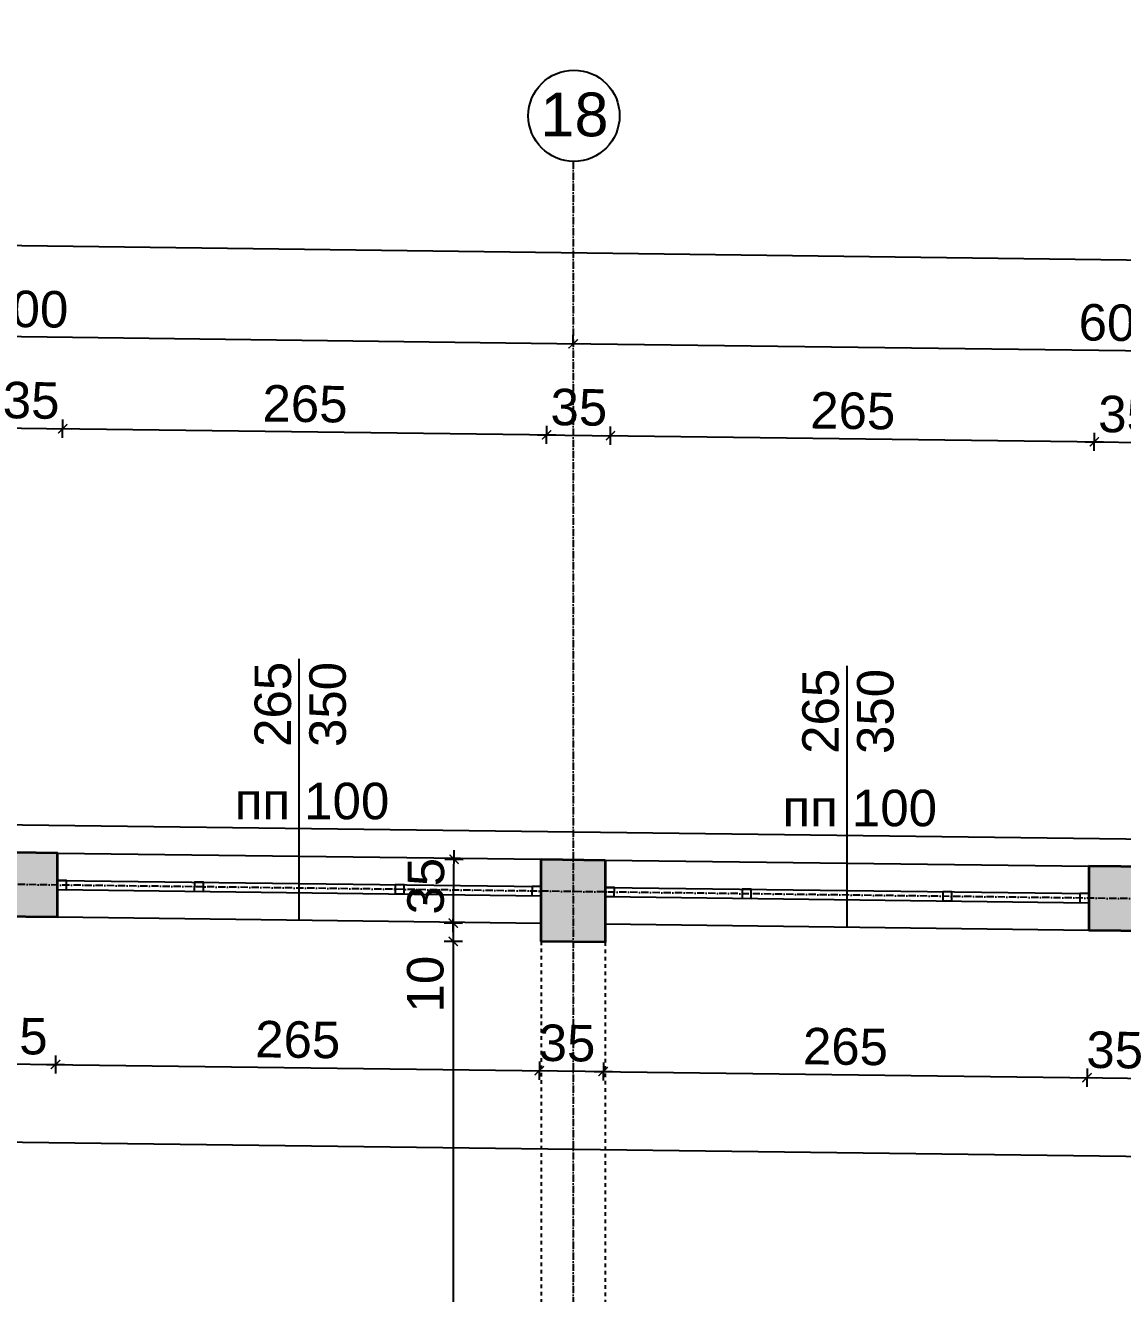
# Model space of a CAD drawing. Header units: inches. Extents: x -72385 to 39588, y -6525 to 66685.
# Drawn here: x -43225 to -42624, y 2770 to 3465 of the extents above; entities that cross this region are included whole.
import ezdxf

# ---------------------------------------------------------------- set-up
doc = ezdxf.new("R2010")
doc.units = ezdxf.units.IN
doc.header["$MEASUREMENT"] = 0
doc.linetypes.add('DashDot', pattern=[0.6, 0.4, -0.1, 0, -0.1])
doc.linetypes.add('Hidden', pattern=[0.4, 0.2, -0.2])
for name, color, linetype, lineweight in [('Изгледни линии', 253, 'Continuous', 25), ('Надписи коти външни', 252, 'Continuous', 25), ('Надписи коти вътрешни', 252, 'Continuous', 25), ('Надписи Оси', 252, 'Continuous', 25), ('Надписи прозорци', 252, 'Continuous', 25), ('Оси', 252, 'DashDot', 25), ('Прозорци', 251, 'Continuous', 25), ('Пунктир', 253, 'Hidden', 25), ('Разрезни линии', 7, 'Continuous', 35), ('Щрих стени', 254, 'Continuous', 25)]:
    doc.layers.add(name, color=color, linetype=linetype, lineweight=lineweight)
doc.styles.add('Arial Regular', font='arial.ttf')
doc.styles.get("Standard").update_dxf_attribs({"font": 'arial.ttf'})
doc.dimstyles.new('Annotative', dxfattribs={"dimscale": 0, "dimtxt": 20, "dimasz": 5, "dimexe": 5, "dimexo": 5, "dimgap": 5, "dimtad": 1, "dimdec": 0, "dimzin": 0, "dimdsep": 46, "dimtxsty": 'Standard', "dimblk": 'ARCHTICK', "dimcen": 5, "dimdle": 5, "dimadec": 0, "dimazin": 0, "dimtfac": 1, "dimtdec": 0, "dimtofl": 0, "dimtmove": 0, "dimatfit": 3, "dimldrblk": 'ARCHTICK', "dimfxl": 5, "dimfxlon": 1, "dimtolj": 1, "dimtzin": 0, "dimarcsym": 1})

# ---------------------------------------------------------------- blocks, each defined once
blk = doc.blocks.new('_ArchTick')
at = {"color": 0, "linetype": 'ByBlock', "const_width": 0.15}
blk.add_lwpolyline([(-0.5, -0.5), (0.5, 0.5)], dxfattribs=at)
blk = doc.blocks.new('*D2203')
at = {"layer": 'Defpoints', "color": 0, "ltscale": 50, "transparency": 16777216}
for p in [(-42942.34, 2963.14), (-42990.49, 2413.09), (-42942.34, 2413.09)]:
    blk.add_point(p, dxfattribs=at)
at = {"layer": 'Надписи коти вътрешни', "color": 0, "lineweight": -2, "ltscale": 50, "transparency": 16777216}
for p, q in [((-42990.49, 2968.14), (-42990.49, 2408.09)), ((-42985.49, 2963.14), (-42995.49, 2963.14)), ((-42985.49, 2413.09), (-42995.49, 2413.09))]:
    blk.add_line(p, q, dxfattribs=at)
at = {"layer": 'Надписи коти вътрешни', "color": 0, "lineweight": -2, "ltscale": 50, "transparency": 16777216, "xscale": 5, "yscale": 5, "zscale": 5}
for p, rotation in [((-42990.49, 2963.14), 90), ((-42990.49, 2413.09), 270)]:
    blk.add_blockref('_ArchTick', p, dxfattribs=dict(at, rotation=rotation))
at = {"layer": 'Надписи коти вътрешни', "color": 0, "ltscale": 50, "transparency": 16777216, "insert": (-43005.7, 2688.11), "char_height": 20, "attachment_point": 5, "rotation": 90}
blk.add_mtext('\\A1;550', dxfattribs=at)
blk = doc.blocks.new('*D7961')
at = {"layer": 'Defpoints', "color": 0, "ltscale": 50, "transparency": 16777216}
for p in [(-42942.34, 2973.14), (-42990.49, 2963.14), (-42942.34, 2963.14)]:
    blk.add_point(p, dxfattribs=at)
at = {"layer": 'Надписи коти вътрешни', "color": 0, "lineweight": -2, "ltscale": 50, "transparency": 16777216}
for p, q in [((-42990.49, 2978.14), (-42990.49, 2963.14)), ((-42985.49, 2973.14), (-42995.49, 2973.14)), ((-42985.49, 2963.14), (-42995.49, 2963.14)), ((-42990.49, 2963.14), (-42990.49, 2921.37))]:
    blk.add_line(p, q, dxfattribs=at)
at = {"layer": 'Надписи коти вътрешни', "color": 0, "lineweight": -2, "ltscale": 50, "transparency": 16777216, "xscale": 5, "yscale": 5, "zscale": 5}
for p, rotation in [((-42990.49, 2973.14), 90), ((-42990.49, 2963.14), 270)]:
    blk.add_blockref('_ArchTick', p, dxfattribs=dict(at, rotation=rotation))
at = {"layer": 'Надписи коти вътрешни', "color": 0, "ltscale": 50, "transparency": 16777216, "insert": (-43005.7, 2939.72), "char_height": 20, "attachment_point": 5, "rotation": 90}
blk.add_mtext('\\A1;10', dxfattribs=at)
blk = doc.blocks.new('*D2224')
at = {"layer": 'Defpoints', "color": 0, "ltscale": 50, "transparency": 16777216}
for p in [(-43242.34, 2976.96), (-43207.34, 2976.51), (-43208.37, 2895.67)]:
    blk.add_point(p, dxfattribs=at)
at = {"layer": 'Надписи коти вътрешни', "color": 0, "lineweight": -2, "ltscale": 50, "transparency": 16777216}
for p, q in [((-43243.3, 2901.12), (-43243.43, 2891.12)), ((-43208.3, 2900.67), (-43208.43, 2890.67)), ((-43248.37, 2896.18), (-43203.37, 2895.61))]:
    blk.add_line(p, q, dxfattribs=at)
at = {"layer": 'Надписи коти вътрешни', "color": 0, "lineweight": -2, "ltscale": 50, "transparency": 16777216, "xscale": 5, "yscale": 5, "zscale": 5}
for p, rotation in [((-43243.37, 2896.12), 179.2706286525463), ((-43208.37, 2895.67), 359.2706286525462)]:
    blk.add_blockref('_ArchTick', p, dxfattribs=dict(at, rotation=rotation))
at = {"layer": 'Надписи коти вътрешни', "color": 0, "ltscale": 50, "transparency": 16777216, "insert": (-43228.17, 2911.14), "char_height": 20, "attachment_point": 5, "rotation": 359.27063}
blk.add_mtext('\\A1;35', dxfattribs=at)
blk = doc.blocks.new('*D2225')
at = {"layer": 'Defpoints', "color": 0, "ltscale": 50, "transparency": 16777216}
for p in [(-43207.34, 2976.51), (-42942.34, 2973.14), (-42943.37, 2892.3)]:
    blk.add_point(p, dxfattribs=at)
at = {"layer": 'Надписи коти вътрешни', "color": 0, "lineweight": -2, "ltscale": 50, "transparency": 16777216}
for p, q in [((-43208.3, 2900.67), (-43208.43, 2890.67)), ((-43213.37, 2895.74), (-42938.37, 2892.23)), ((-42943.3, 2897.3), (-42943.43, 2887.3))]:
    blk.add_line(p, q, dxfattribs=at)
at = {"layer": 'Надписи коти вътрешни', "color": 0, "lineweight": -2, "ltscale": 50, "transparency": 16777216, "xscale": 5, "yscale": 5, "zscale": 5}
for p, rotation in [((-43208.37, 2895.67), 179.270628652547), ((-42943.37, 2892.3), 359.270628652547)]:
    blk.add_blockref('_ArchTick', p, dxfattribs=dict(at, rotation=rotation))
at = {"layer": 'Надписи коти вътрешни', "color": 0, "ltscale": 50, "transparency": 16777216, "insert": (-43075.67, 2909.2), "char_height": 20, "attachment_point": 5, "rotation": 359.27063}
blk.add_mtext('\\A1;265', dxfattribs=at)
blk = doc.blocks.new('*D2226')
at = {"layer": 'Defpoints', "color": 0, "ltscale": 50, "transparency": 16777216}
for p in [(-42942.34, 2973.14), (-42907.34, 2972.69), (-42908.37, 2891.85)]:
    blk.add_point(p, dxfattribs=at)
at = {"layer": 'Надписи коти вътрешни', "color": 0, "lineweight": -2, "ltscale": 50, "transparency": 16777216}
for p, q in [((-42948.37, 2892.36), (-42903.37, 2891.79)), ((-42943.3, 2897.3), (-42943.43, 2887.3)), ((-42908.3, 2896.85), (-42908.43, 2886.85))]:
    blk.add_line(p, q, dxfattribs=at)
at = {"layer": 'Надписи коти вътрешни', "color": 0, "lineweight": -2, "ltscale": 50, "transparency": 16777216, "xscale": 5, "yscale": 5, "zscale": 5}
for p, rotation in [((-42943.37, 2892.3), 179.2706286525463), ((-42908.37, 2891.85), 359.2706286525462)]:
    blk.add_blockref('_ArchTick', p, dxfattribs=dict(at, rotation=rotation))
at = {"layer": 'Надписи коти вътрешни', "color": 0, "ltscale": 50, "transparency": 16777216, "insert": (-42928.17, 2907.32), "char_height": 20, "attachment_point": 5, "rotation": 359.27063}
blk.add_mtext('\\A1;35', dxfattribs=at)
blk = doc.blocks.new('*D2227')
at = {"layer": 'Defpoints', "color": 0, "ltscale": 50, "transparency": 16777216}
for p in [(-42907.34, 2972.69), (-42642.34, 2969.32), (-42643.37, 2888.48)]:
    blk.add_point(p, dxfattribs=at)
at = {"layer": 'Надписи коти вътрешни', "color": 0, "lineweight": -2, "ltscale": 50, "transparency": 16777216}
for p, q in [((-42913.37, 2891.92), (-42638.37, 2888.42)), ((-42908.3, 2896.85), (-42908.43, 2886.85)), ((-42643.3, 2893.48), (-42643.43, 2883.48))]:
    blk.add_line(p, q, dxfattribs=at)
at = {"layer": 'Надписи коти вътрешни', "color": 0, "lineweight": -2, "ltscale": 50, "transparency": 16777216, "xscale": 5, "yscale": 5, "zscale": 5}
for p, rotation in [((-42908.37, 2891.85), 179.270628652547), ((-42643.37, 2888.48), 359.270628652547)]:
    blk.add_blockref('_ArchTick', p, dxfattribs=dict(at, rotation=rotation))
at = {"layer": 'Надписи коти вътрешни', "color": 0, "ltscale": 50, "transparency": 16777216, "insert": (-42775.67, 2905.38), "char_height": 20, "attachment_point": 5, "rotation": 359.27063}
blk.add_mtext('\\A1;265', dxfattribs=at)
blk = doc.blocks.new('*D2228')
at = {"layer": 'Defpoints', "color": 0, "ltscale": 50, "transparency": 16777216}
for p in [(-42642.34, 2969.32), (-42607.34, 2968.87), (-42608.37, 2888.03)]:
    blk.add_point(p, dxfattribs=at)
at = {"layer": 'Надписи коти вътрешни', "color": 0, "lineweight": -2, "ltscale": 50, "transparency": 16777216}
for p, q in [((-42643.3, 2893.48), (-42643.43, 2883.48)), ((-42608.3, 2893.03), (-42608.43, 2883.03)), ((-42648.37, 2888.54), (-42603.37, 2887.97))]:
    blk.add_line(p, q, dxfattribs=at)
at = {"layer": 'Надписи коти вътрешни', "color": 0, "lineweight": -2, "ltscale": 50, "transparency": 16777216, "xscale": 5, "yscale": 5, "zscale": 5}
for p, rotation in [((-42643.37, 2888.48), 179.2706286525463), ((-42608.37, 2888.03), 359.2706286525462)]:
    blk.add_blockref('_ArchTick', p, dxfattribs=dict(at, rotation=rotation))
at = {"layer": 'Надписи коти вътрешни', "color": 0, "ltscale": 50, "transparency": 16777216, "insert": (-42628.17, 2903.51), "char_height": 20, "attachment_point": 5, "rotation": 359.27063}
blk.add_mtext('\\A1;35', dxfattribs=at)
blk = doc.blocks.new('*D2239')
at = {"layer": 'Defpoints', "color": 0, "ltscale": 50, "transparency": 16777216}
for p in [(-44737.34, 2995.99), (-42307.34, 2965.05), (-42308.91, 2841.43)]:
    blk.add_point(p, dxfattribs=at)
at = {"layer": 'Надписи коти вътрешни', "color": 0, "lineweight": -2, "ltscale": 50, "transparency": 16777216}
for p, q in [((-44738.85, 2877.36), (-44738.97, 2867.36)), ((-44743.91, 2872.42), (-42303.91, 2841.36)), ((-42308.85, 2846.43), (-42308.97, 2836.43))]:
    blk.add_line(p, q, dxfattribs=at)
at = {"layer": 'Надписи коти вътрешни', "color": 0, "lineweight": -2, "ltscale": 50, "transparency": 16777216, "xscale": 5, "yscale": 5, "zscale": 5}
for p, rotation in [((-44738.91, 2872.36), 179.2706286525471), ((-42308.91, 2841.43), 359.2706286525471)]:
    blk.add_blockref('_ArchTick', p, dxfattribs=dict(at, rotation=rotation))
at = {"layer": 'Надписи коти вътрешни', "color": 0, "ltscale": 50, "transparency": 16777216, "insert": (-43523.72, 2872.11), "char_height": 20, "attachment_point": 5, "rotation": 359.27063}
blk.add_mtext('\\A1;2430', dxfattribs=at)
blk = doc.blocks.new('*D6436')
at = {"layer": 'Defpoints', "color": 0, "ltscale": 50, "transparency": 16777216}
for p in [(-43204.38, 3243.99), (-43242.34, 3011.96), (-43207.34, 3011.51)]:
    blk.add_point(p, dxfattribs=at)
at = {"layer": 'Надписи коти външни', "color": 0, "lineweight": -2, "ltscale": 50, "transparency": 16777216}
for p, q in [((-43239.44, 3239.44), (-43239.31, 3249.44)), ((-43204.44, 3239), (-43204.31, 3248.99)), ((-43244.38, 3244.5), (-43199.38, 3243.93))]:
    blk.add_line(p, q, dxfattribs=at)
at = {"layer": 'Надписи коти външни', "color": 0, "lineweight": -2, "ltscale": 50, "transparency": 16777216, "xscale": 5, "yscale": 5, "zscale": 5}
for p, rotation in [((-43239.38, 3244.44), 179.2706286525403), ((-43204.38, 3243.99), 359.2706286525403)]:
    blk.add_blockref('_ArchTick', p, dxfattribs=dict(at, rotation=rotation))
at = {"layer": 'Надписи коти външни', "color": 0, "ltscale": 50, "transparency": 16777216, "insert": (-43221.68, 3259.43), "char_height": 20, "attachment_point": 5, "rotation": 359.27063}
blk.add_mtext('\\A1;35', dxfattribs=at)
blk = doc.blocks.new('*D6397')
at = {"layer": 'Defpoints', "color": 0, "ltscale": 50, "transparency": 16777216}
for p in [(-42939.38, 3240.62), (-43207.34, 3011.51), (-42942.34, 3008.14)]:
    blk.add_point(p, dxfattribs=at)
at = {"layer": 'Надписи коти външни', "color": 0, "lineweight": -2, "ltscale": 50, "transparency": 16777216}
for p, q in [((-43204.44, 3239), (-43204.31, 3248.99)), ((-42939.44, 3235.62), (-42939.31, 3245.62)), ((-43209.38, 3244.06), (-42934.38, 3240.56))]:
    blk.add_line(p, q, dxfattribs=at)
at = {"layer": 'Надписи коти външни', "color": 0, "lineweight": -2, "ltscale": 50, "transparency": 16777216, "xscale": 5, "yscale": 5, "zscale": 5}
for p, rotation in [((-43204.38, 3243.99), 179.2706286525447), ((-42939.38, 3240.62), 359.2706286525447)]:
    blk.add_blockref('_ArchTick', p, dxfattribs=dict(at, rotation=rotation))
at = {"layer": 'Надписи коти външни', "color": 0, "ltscale": 50, "transparency": 16777216, "insert": (-43071.68, 3257.52), "char_height": 20, "attachment_point": 5, "rotation": 359.27063}
blk.add_mtext('\\A1;265', dxfattribs=at)
blk = doc.blocks.new('*D6398')
at = {"layer": 'Defpoints', "color": 0, "ltscale": 50, "transparency": 16777216}
for p in [(-42904.38, 3240.18), (-42942.34, 3008.14), (-42907.34, 3007.69)]:
    blk.add_point(p, dxfattribs=at)
at = {"layer": 'Надписи коти външни', "color": 0, "lineweight": -2, "ltscale": 50, "transparency": 16777216}
for p, q in [((-42939.44, 3235.62), (-42939.31, 3245.62)), ((-42904.44, 3235.18), (-42904.31, 3245.18)), ((-42944.38, 3240.68), (-42899.38, 3240.11))]:
    blk.add_line(p, q, dxfattribs=at)
at = {"layer": 'Надписи коти външни', "color": 0, "lineweight": -2, "ltscale": 50, "transparency": 16777216, "xscale": 5, "yscale": 5, "zscale": 5}
for p, rotation in [((-42939.38, 3240.62), 179.2706286525463), ((-42904.38, 3240.18), 359.2706286525462)]:
    blk.add_blockref('_ArchTick', p, dxfattribs=dict(at, rotation=rotation))
at = {"layer": 'Надписи коти външни', "color": 0, "ltscale": 50, "transparency": 16777216, "insert": (-42921.68, 3255.62), "char_height": 20, "attachment_point": 5, "rotation": 359.27063}
blk.add_mtext('\\A1;35', dxfattribs=at)
blk = doc.blocks.new('*D6399')
at = {"layer": 'Defpoints', "color": 0, "ltscale": 50, "transparency": 16777216}
for p in [(-42639.38, 3236.8), (-42907.34, 3007.69), (-42642.34, 3004.32)]:
    blk.add_point(p, dxfattribs=at)
at = {"layer": 'Надписи коти външни', "color": 0, "lineweight": -2, "ltscale": 50, "transparency": 16777216}
for p, q in [((-42904.44, 3235.18), (-42904.31, 3245.18)), ((-42909.38, 3240.24), (-42634.38, 3236.74)), ((-42639.44, 3231.8), (-42639.31, 3241.8))]:
    blk.add_line(p, q, dxfattribs=at)
at = {"layer": 'Надписи коти външни', "color": 0, "lineweight": -2, "ltscale": 50, "transparency": 16777216, "xscale": 5, "yscale": 5, "zscale": 5}
for p, rotation in [((-42904.38, 3240.18), 179.270628652547), ((-42639.38, 3236.8), 359.270628652547)]:
    blk.add_blockref('_ArchTick', p, dxfattribs=dict(at, rotation=rotation))
at = {"layer": 'Надписи коти външни', "color": 0, "ltscale": 50, "transparency": 16777216, "insert": (-42771.68, 3253.7), "char_height": 20, "attachment_point": 5, "rotation": 359.27063}
blk.add_mtext('\\A1;265', dxfattribs=at)
blk = doc.blocks.new('*D6400')
at = {"layer": 'Defpoints', "color": 0, "ltscale": 50, "transparency": 16777216}
for p in [(-42604.38, 3236.36), (-42642.34, 3004.32), (-42607.34, 3003.88)]:
    blk.add_point(p, dxfattribs=at)
at = {"layer": 'Надписи коти външни', "color": 0, "lineweight": -2, "ltscale": 50, "transparency": 16777216}
for p, q in [((-42639.44, 3231.8), (-42639.31, 3241.8)), ((-42604.44, 3231.36), (-42604.31, 3241.36)), ((-42644.38, 3236.87), (-42599.38, 3236.29))]:
    blk.add_line(p, q, dxfattribs=at)
at = {"layer": 'Надписи коти външни', "color": 0, "lineweight": -2, "ltscale": 50, "transparency": 16777216, "xscale": 5, "yscale": 5, "zscale": 5}
for p, rotation in [((-42639.38, 3236.8), 179.2706286525522), ((-42604.38, 3236.36), 359.2706286525522)]:
    blk.add_blockref('_ArchTick', p, dxfattribs=dict(at, rotation=rotation))
at = {"layer": 'Надписи коти външни', "color": 0, "ltscale": 50, "transparency": 16777216, "insert": (-42621.68, 3251.8), "char_height": 20, "attachment_point": 5, "rotation": 359.27063}
blk.add_mtext('\\A1;35', dxfattribs=at)
blk = doc.blocks.new('*D6416')
at = {"layer": 'Defpoints', "color": 0, "ltscale": 50, "transparency": 16777216}
for p in [(-42924.84, 3290.44), (-42924.84, 3290.44), (-42324.84, 3283)]:
    blk.add_point(p, dxfattribs=at)
at = {"layer": 'Надписи коти външни', "color": 0, "lineweight": -2, "ltscale": 50, "transparency": 16777216}
for p, q in [((-42924.84, 3290.44), (-42924.78, 3295.44)), ((-42319.84, 3282.94), (-42929.84, 3290.51)), ((-42324.84, 3283), (-42324.78, 3288))]:
    blk.add_line(p, q, dxfattribs=at)
at = {"layer": 'Надписи коти външни', "color": 0, "lineweight": -2, "ltscale": 50, "transparency": 16777216, "xscale": 5, "yscale": 5, "zscale": 5}
for p, rotation in [((-42924.84, 3290.44), 179.2893056029436), ((-42324.84, 3283), 359.2893056029436)]:
    blk.add_blockref('_ArchTick', p, dxfattribs=dict(at, rotation=rotation))
at = {"layer": 'Надписи коти външни', "color": 0, "ltscale": 50, "transparency": 16777216, "insert": (-42624.65, 3301.93), "char_height": 20, "attachment_point": 5, "rotation": 359.28931}
blk.add_mtext('\\A1;600', dxfattribs=at)
blk = doc.blocks.new('*D6437')
at = {"layer": 'Defpoints', "color": 0, "ltscale": 50, "transparency": 16777216}
for p in [(-43524.84, 3298.08), (-43524.84, 3298.08), (-42924.84, 3290.44)]:
    blk.add_point(p, dxfattribs=at)
at = {"layer": 'Надписи коти външни', "color": 0, "lineweight": -2, "ltscale": 50, "transparency": 16777216}
for p, q in [((-43524.84, 3298.08), (-43524.77, 3303.08)), ((-42919.84, 3290.38), (-43529.84, 3298.14)), ((-42924.84, 3290.44), (-42924.77, 3295.44))]:
    blk.add_line(p, q, dxfattribs=at)
at = {"layer": 'Надписи коти външни', "color": 0, "lineweight": -2, "ltscale": 50, "transparency": 16777216, "xscale": 5, "yscale": 5, "zscale": 5}
for p, rotation in [((-43524.84, 3298.08), 179.2706286525473), ((-42924.84, 3290.44), 359.2706286525473)]:
    blk.add_blockref('_ArchTick', p, dxfattribs=dict(at, rotation=rotation))
at = {"layer": 'Надписи коти външни', "color": 0, "ltscale": 50, "transparency": 16777216, "insert": (-43224.64, 3309.47), "char_height": 20, "attachment_point": 5, "rotation": 359.27063}
blk.add_mtext('\\A1;600', dxfattribs=at)
blk = doc.blocks.new('*D6454')
at = {"layer": 'Defpoints', "color": 0, "ltscale": 50, "transparency": 16777216}
for p in [(-40218.1, 3305.99), (-52317.34, 3127.49), (-40222.34, 2973.51)]:
    blk.add_point(p, dxfattribs=at)
at = {"layer": 'Надписи коти външни', "color": 0, "lineweight": -2, "ltscale": 50, "transparency": 16777216}
for p, q in [((-52313.17, 3454.96), (-52313.04, 3464.96)), ((-52318.1, 3460.03), (-40213.11, 3305.92)), ((-40218.17, 3300.99), (-40218.04, 3310.99))]:
    blk.add_line(p, q, dxfattribs=at)
at = {"layer": 'Надписи коти външни', "color": 0, "lineweight": -2, "ltscale": 50, "transparency": 16777216, "xscale": 5, "yscale": 5, "zscale": 5}
for p, rotation in [((-52313.1, 3459.96), 179.2706286525472), ((-40218.1, 3305.99), 359.2706286525473)]:
    blk.add_blockref('_ArchTick', p, dxfattribs=dict(at, rotation=rotation))
at = {"layer": 'Надписи коти външни', "color": 0, "ltscale": 50, "transparency": 16777216, "insert": (-46265.41, 3398.18), "char_height": 20, "attachment_point": 5, "rotation": 359.27063}
blk.add_mtext('\\A1;12095', dxfattribs=at)
blk = doc.blocks.new('*D7953')
at = {"layer": 'Defpoints', "color": 0, "ltscale": 10, "transparency": 16777216}
for p in [(-43013.14, 3008.43), (-42990.05, 3008.13), (-43013.59, 2973.43)]:
    blk.add_point(p, dxfattribs=at)
at = {"layer": 'Надписи коти вътрешни', "color": 0, "lineweight": -2, "ltscale": 10, "transparency": 16777216}
for p, q in [((-42990.55, 2968.14), (-42989.98, 3013.13)), ((-42995.05, 3008.2), (-42985.05, 3008.07)), ((-42995.49, 2973.2), (-42985.49, 2973.07))]:
    blk.add_line(p, q, dxfattribs=at)
at = {"layer": 'Надписи коти вътрешни', "color": 0, "lineweight": -2, "ltscale": 10, "transparency": 16777216, "xscale": 5, "yscale": 5, "zscale": 5}
for p, rotation in [((-42990.05, 3008.13), 89.27062865254527), ((-42990.49, 2973.14), 269.2706286525453)]:
    blk.add_blockref('_ArchTick', p, dxfattribs=dict(at, rotation=rotation))
at = {"layer": 'Надписи коти вътрешни', "color": 0, "ltscale": 10, "transparency": 16777216, "insert": (-43005.45, 2993.37), "char_height": 20, "attachment_point": 5, "rotation": 89.27063}
blk.add_mtext('\\A1;35', dxfattribs=at)

msp = doc.modelspace()

# ---------------------------------------------------------------- hatches: boundary and pattern name
at = {"layer": 'Щрих стени', "ltscale": 10}
h = msp.add_hatch(color=256, dxfattribs=at)
h.dxf.hatch_style = 1
h.paths.add_polyline_path([(-44437.34, 3027.17), (-44472.34, 3027.62), (-44472.34, 2992.61), (-44437.34, 2992.17)])
h.paths.add_polyline_path([(-44137.34, 3023.35), (-44172.34, 3023.8), (-44172.34, 2978.79), (-44137.34, 2978.35)])
h.paths.add_polyline_path([(-43837.34, 3019.53), (-43872.34, 3019.98), (-43872.34, 2984.98), (-43837.34, 2984.53)])
h.paths.add_polyline_path([(-43507.34, 3015.33), (-43572.34, 3016.16), (-43572.34, 2971.16), (-43507.34, 2970.33)])
h.paths.add_polyline_path([(-43207.34, 3011.51), (-43242.34, 3011.96), (-43242.34, 2976.96), (-43207.34, 2976.51)])
h.paths.add_polyline_path([(-42907.34, 3007.69), (-42942.34, 3008.14), (-42942.34, 2963.14), (-42907.34, 2962.69)])
h.paths.add_polyline_path([(-42607.34, 3003.88), (-42642.34, 3004.32), (-42642.34, 2969.32), (-42607.34, 2968.87)])
h.paths.add_polyline_path([(-42307.34, 3000.06), (-42342.34, 3000.5), (-42342.34, 2955.5), (-42307.34, 2955.05), (-42307.34, 2405.01), (-42342.34, 2405.45), (-42342.34, 2360.45), (-42292.34, 2359.81), (-42292.34, 2964.86), (-42307.34, 2965.05)])
h.paths.add_polyline_path([(-42907.34, 2412.65), (-42942.34, 2413.09), (-42967.34, 2413.41), (-42967.34, 2378.41), (-42942.34, 2378.09), (-42942.34, 2368.09), (-42907.34, 2367.64)])
h.paths.add_polyline_path([(-43507.34, 2420.28), (-43572.34, 2421.11), (-43572.34, 2376.11), (-43507.34, 2375.28)])
h.paths.add_polyline_path([(-44137.34, 2428.3), (-44172.34, 2428.75), (-44197.34, 2429.07), (-44197.34, 2394.07), (-44172.34, 2393.75), (-44172.34, 2383.75), (-44137.34, 2383.3)])

# ---------------------------------------------------------------- linework, layer by layer
at = {"layer": 'Изгледни линии', "ltscale": 50}
for p, q in [((-41127.34, 3000.03), (-45937.34, 3061.27)), ((-43207.34, 3011.51), (-42942.34, 3008.14)), ((-42907.34, 3007.69), (-42642.34, 3004.32)), ((-43207.34, 2976.51), (-42942.34, 2973.14)), ((-42907.34, 2972.69), (-42642.34, 2969.32))]:
    msp.add_line(p, q, dxfattribs=at)
at = {"layer": 'Надписи Оси', "ltscale": 50}
msp.add_circle((-42924.4, 3415.44), 25, dxfattribs=at)
at = {"layer": 'Надписи прозорци', "ltscale": 50}
for p, q in [((-43074.84, 2974.83), (-43074.84, 3117.98)), ((-42774.84, 2971.01), (-42774.84, 3114.16))]:
    msp.add_line(p, q, dxfattribs=at)
at = {"layer": 'Оси', "ltscale": 10}
for p, q in [((-42924.84, 3390.45), (-42924.84, 790.24)), ((-39839.84, 2951.14), (-52699.84, 3114.86))]:
    msp.add_line(p, q, dxfattribs=at)
at = {"layer": 'Прозорци', "ltscale": 50}
for p, q in [((-43207.34, 2996.51), (-42942.34, 2993.14)), ((-43207.34, 2991.51), (-42942.34, 2988.14)), ((-42907.34, 2992.69), (-42642.34, 2989.32)), ((-42907.34, 2987.69), (-42642.34, 2984.32))]:
    msp.add_line(p, q, dxfattribs=at)
for points in [[(-43207.34, 2991.51), (-43202.34, 2991.45), (-43202.27, 2996.45), (-43207.27, 2996.51), (-43207.34, 2991.51)], [(-43132.35, 2990.56), (-43127.35, 2990.49), (-43127.29, 2995.49), (-43132.29, 2995.56), (-43132.35, 2990.56)], [(-43022.39, 2989.16), (-43017.39, 2989.09), (-43017.33, 2994.09), (-43022.32, 2994.16), (-43022.39, 2989.16)], [(-42947.4, 2988.21), (-42942.4, 2988.14), (-42942.34, 2993.14), (-42947.34, 2993.21), (-42947.4, 2988.21)], [(-42907.34, 2987.69), (-42902.34, 2987.63), (-42902.27, 2992.63), (-42907.27, 2992.69), (-42907.34, 2987.69)], [(-42832.35, 2986.74), (-42827.35, 2986.67), (-42827.29, 2991.67), (-42832.29, 2991.74), (-42832.35, 2986.74)], [(-42722.39, 2985.34), (-42717.39, 2985.27), (-42717.33, 2990.27), (-42722.32, 2990.34), (-42722.39, 2985.34)], [(-42647.4, 2984.39), (-42642.4, 2984.33), (-42642.34, 2989.32), (-42647.34, 2989.39), (-42647.4, 2984.39)]]:
    msp.add_lwpolyline(points, dxfattribs=at)
at = {"layer": 'Пунктир', "ltscale": 10}
for p, q in [((-42942.34, 2963.14), (-42942.34, 2413.09)), ((-42907.34, 2962.69), (-42907.34, 2412.65))]:
    msp.add_line(p, q, dxfattribs=at)
at = {"layer": 'Разрезни линии', "ltscale": 50}
for p, q in [((-42942.34, 3008.14), (-42907.34, 3007.69)), ((-42942.34, 2963.14), (-42942.34, 3008.14)), ((-42907.34, 3007.69), (-42907.34, 2962.69)), ((-42907.34, 2962.69), (-42942.34, 2963.14))]:
    msp.add_line(p, q, dxfattribs=at)
for points in [[(-43242.34, 3011.96), (-43242.34, 2976.96), (-43207.34, 2976.51), (-43207.34, 3011.51)], [(-42642.34, 3004.32), (-42642.34, 2969.32), (-42607.34, 2968.87), (-42607.34, 3003.88)]]:
    msp.add_lwpolyline(points, close=True, dxfattribs=at)

# ---------------------------------------------------------------- texts
at = {"layer": 'Надписи Оси', "ltscale": 100, "insert": (-42937.72, 3428.16), "char_height": 24, "width": 27.2128, "attachment_point": 1, "style": 'Arial Regular'}
msp.add_mtext('\\pxqc;18', dxfattribs=at)
at = {"layer": 'Надписи прозорци', "ltscale": 100, "char_height": 20, "width": 180.4891, "attachment_point": 1, "rotation": 90, "style": 'Arial Regular'}
for s, insert in [('265', (-43099.35, 3069.68)), ('350', (-43069.35, 3069.6)), ('265', (-42799.35, 3065.86)), ('350', (-42769.35, 3065.78))]:
    msp.add_mtext(s, dxfattribs=dict(at, insert=insert))
at = {"layer": 'Надписи прозорци', "ltscale": 100, "char_height": 20, "width": 180.4891, "attachment_point": 1, "style": 'Arial Regular'}
for insert in [(-43110.15, 3050.02), (-42810.15, 3046.2)]:
    msp.add_mtext('пп 100', dxfattribs=dict(at, insert=insert))

# ---------------------------------------------------------------- dimensions: what is measured, and where the dimension line sits
at = {"layer": 'Надписи коти външни', "ltscale": 50}
dim = msp.add_aligned_dim(p1=(-52317.34, 3127.49), p2=(-40222.34, 2973.51), distance=332.5, text='12095', dimstyle='Annotative', override={"dimscale": 0, "dimtix": 0, "dimtofl": 0, "dimtmove": 0, "dimatfit": 3}, dxfattribs=at)
dim.commit()
dim.dimension.update_dxf_attribs({"geometry": '*D6454', "text_midpoint": (-46265.41, 3398.18)})
for p1, p2, distance, picture, middle in [((-42924.84, 3290.44), (-43524.84, 3298.08), 0, '*D6437', (-43224.64, 3309.47)), ((-42324.84, 3283), (-42924.84, 3290.44), 0, '*D6416', (-42624.65, 3301.93)), ((-43207.34, 3011.51), (-42942.34, 3008.14), 232.5, '*D6397', (-43071.68, 3257.52)), ((-42907.34, 3007.69), (-42642.34, 3004.32), 232.5, '*D6399', (-42771.68, 3253.7))]:
    dim = msp.add_aligned_dim(p1=p1, p2=p2, distance=distance, dimstyle='Annotative', override={"dimscale": 0, "dimtix": 0, "dimtofl": 0, "dimtmove": 0, "dimatfit": 3}, dxfattribs=at)
    dim.commit()
    dim.dimension.update_dxf_attribs({"geometry": picture, "text_midpoint": middle})
for base, p1, p2, picture, middle in [((-43204.38, 3243.99), (-43242.34, 3011.96), (-43207.34, 3011.51), '*D6436', (-43221.88, 3244.22)), ((-42904.38, 3240.18), (-42942.34, 3008.14), (-42907.34, 3007.69), '*D6398', (-42921.88, 3240.4)), ((-42604.38, 3236.36), (-42642.34, 3004.32), (-42607.34, 3003.88), '*D6400', (-42621.88, 3236.58))]:
    dim = msp.add_linear_dim(base=base, p1=p1, p2=p2, angle=359.27063, dimstyle='Annotative', override={"dimscale": 0, "dimtix": 0, "dimtofl": 0, "dimtmove": 0, "dimatfit": 3}, dxfattribs=at)
    dim.commit()
    dim.dimension.update_dxf_attribs({"geometry": picture, "text_midpoint": middle, "dimtype": 129})
at = {"layer": 'Надписи коти вътрешни', "ltscale": 10}
dim = msp.add_linear_dim(base=(-42990.05, 3008.13), p1=(-43013.59, 2973.43), p2=(-43013.14, 3008.43), angle=89.27063, dimstyle='Annotative', override={"dimscale": 0, "dimtix": 0, "dimtofl": 0, "dimtmove": 0, "dimatfit": 3}, dxfattribs=at)
dim.commit()
dim.dimension.update_dxf_attribs({"geometry": '*D7953', "text_midpoint": (-42990.24, 2993.18), "dimtype": 129})
at = {"layer": 'Надписи коти вътрешни', "ltscale": 50}
for p1, p2, distance, picture, middle in [((-44737.34, 2995.99), (-42307.34, 2965.05), -123.64, '*D2239', (-43523.72, 2872.11)), ((-43207.34, 2976.51), (-42942.34, 2973.14), -80.85, '*D2225', (-43075.67, 2909.2)), ((-42907.34, 2972.69), (-42642.34, 2969.32), -80.85, '*D2227', (-42775.67, 2905.38))]:
    dim = msp.add_aligned_dim(p1=p1, p2=p2, distance=distance, dimstyle='Annotative', override={"dimscale": 0, "dimtix": 0, "dimtofl": 0, "dimtmove": 0, "dimatfit": 3}, dxfattribs=at)
    dim.commit()
    dim.dimension.update_dxf_attribs({"geometry": picture, "text_midpoint": middle})
for base, p1, p2, angle, picture, middle, dimtype in [((-43208.37, 2895.67), (-43242.34, 2976.96), (-43207.34, 2976.51), 359.27063, '*D2224', (-43228.37, 2895.93), 129), ((-42990.49, 2963.14), (-42942.34, 2973.14), (-42942.34, 2963.14), 90, '*D7961', (-42990.49, 2939.72), 128), ((-42908.37, 2891.85), (-42942.34, 2973.14), (-42907.34, 2972.69), 359.27063, '*D2226', (-42928.37, 2892.11), 129), ((-42608.37, 2888.03), (-42642.34, 2969.32), (-42607.34, 2968.87), 359.27063, '*D2228', (-42628.37, 2888.29), 129)]:
    dim = msp.add_linear_dim(base=base, p1=p1, p2=p2, angle=angle, dimstyle='Annotative', override={"dimscale": 0, "dimtix": 0, "dimtofl": 0, "dimtmove": 0, "dimatfit": 3}, dxfattribs=at)
    dim.commit()
    dim.dimension.update_dxf_attribs({"geometry": picture, "text_midpoint": middle, "dimtype": dimtype})
dim = msp.add_linear_dim(base=(-42990.49, 2413.09), p1=(-42942.34, 2963.14), p2=(-42942.34, 2413.09), angle=90, dimstyle='Annotative', override={"dimscale": 0, "dimtix": 0, "dimtofl": 0, "dimtmove": 0, "dimatfit": 3}, dxfattribs=at)
dim.commit()
dim.dimension.update_dxf_attribs({"geometry": '*D2203', "text_midpoint": (-43005.7, 2688.11)})

doc.saveas('drawing.dxf')
